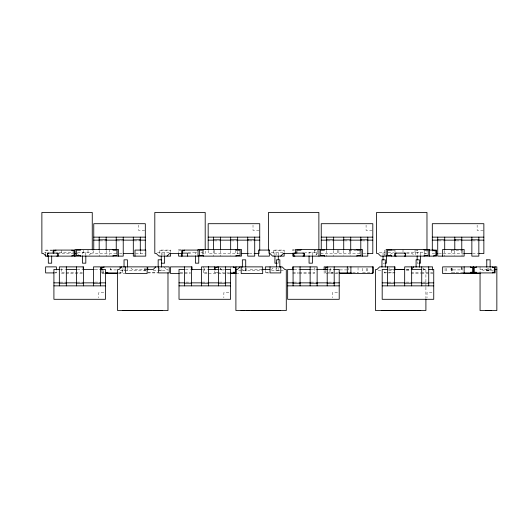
<?xml version="1.0" encoding="UTF-8"?>
<svg xmlns="http://www.w3.org/2000/svg" width="523" height="523" viewBox="0 0 523 523"><rect width="100%" height="100%" fill="white"/><g stroke="black" fill="none" stroke-linecap="round" stroke-linejoin="round"><path stroke-width="0.39" stroke-dasharray="2.62 1.96" d="M89.237 255.047L90.852 253.439M202.715 254.511L203.787 253.439M271.444 269.561L273.058 267.953M315.853 255.047L317.468 253.439L316.186 253.439L316.186 252.766L304.935 252.766M390.361 254.511L391.439 253.439L393.826 253.439M424.493 254.511L425.565 253.439M144.734 230.421L138.595 230.421L138.595 225.197M259.153 230.421L253.014 230.421L253.014 225.197M372.226 230.421L366.087 230.421L366.087 225.197M483.285 230.421L477.146 230.421L477.146 225.197M99.958 240.874L105.391 240.874M117.021 240.874L122.454 240.874M134.084 240.874L139.523 240.874M214.371 240.874L219.81 240.874M231.441 240.874L237.651 240.874M249.281 240.874L253.936 240.874M327.444 240.874L332.883 240.874M344.513 240.874L350.724 240.874M362.354 240.874L367.009 240.874M438.503 240.874L443.935 240.874M456.344 240.874L461.776 240.874M472.635 240.874L478.068 240.874M180.997 249.471L178.611 249.471L178.611 252.432M294.416 249.471L292.828 249.471L292.828 252.432M52.542 250.079L45.632 250.079L45.632 255.453M178.611 250.21L180.997 250.21M292.828 250.21L294.416 250.21M45.632 250.752L52.542 250.752M159.848 250.752L170.596 250.752M273.392 250.752L284.139 250.752M349.246 250.752L356.156 250.752M391.923 250.752L394.996 250.752M451.434 250.752L462.182 250.752M196.635 252.589L195.393 252.589L195.393 255.034M44.56 252.766L46.168 252.766M59.027 252.766L73.495 252.766M77.515 252.766L89.57 252.766L89.57 253.439L92.257 253.439L92.257 250.223M157.495 252.766L169.557 252.766M188.045 252.766L196.883 252.766M200.904 252.766L202.512 252.766L202.512 253.439L205.199 253.439L205.199 250.223M271.176 252.766L283.231 252.766M379.273 252.766L385.15 252.72M388.118 252.766L393.747 252.766M406.606 252.766L424.29 252.766L424.29 253.439L426.977 253.439L426.977 251.027M57.517 253.439L73.436 253.439M187.966 253.439L190.352 253.439L191.961 255.047M406.561 253.439L412.131 253.439L413.739 255.047M116.315 253.57L93.761 253.57L93.761 250.412M119.538 253.57L121.957 253.57M135.647 253.57L145.316 253.57M239.593 253.57L208.174 253.57L208.174 250.412M249.262 253.57L253.289 253.57M359.916 253.57L321.246 253.57L321.246 251.203M363.139 253.57L366.362 253.57M434.724 253.57L432.305 253.57L432.305 251.203M438.751 253.57L462.92 253.57M472.583 253.57L478.225 253.57M418.413 263.174L417.171 263.174L417.171 260.729M277.805 263.2L278.295 263.2L278.295 260.781M383.098 263.2L384.281 263.2M60.361 269.43L65.198 269.43M77.28 269.43L82.111 269.43M95.003 269.43L99.03 269.43M185.462 269.43L190.294 269.43M202.381 269.43L207.213 269.43M219.294 269.43L224.132 269.43M294.103 269.43L298.934 269.43M311.015 269.43L315.853 269.43M328.738 269.43L332.765 269.43M388.628 269.43L393.466 269.43M406.351 269.43L410.378 269.43M423.27 269.43L427.298 269.43M146.76 269.561L132.437 269.561L130.822 267.953M261.892 269.561L250.752 269.561L249.138 267.953M393.544 269.561L390.361 269.561L388.746 267.953M406.279 269.561L410.261 269.561M480.055 269.561L494.163 269.561M116.446 269.901L110.268 269.901L110.268 268.384M223.942 269.901L220.183 269.901L220.183 268.384M339.904 269.901L347.161 269.901M120.277 270.234L146.8 270.234M153.232 270.234L165.288 270.234L165.288 269.561L167.981 269.561L167.981 271.973M238.593 270.234L261.899 270.234M271.548 270.234L283.603 270.234M378.201 270.234L381.417 270.234M388.648 270.234L393.473 270.234M406.332 270.234L410.352 270.234M493.346 270.234L482.742 270.234L482.742 268.221M159.417 270.28L161.529 270.28L161.529 267.861M279.785 270.28L276.484 270.28L276.484 267.861M486.769 270.28L490.129 270.28M124.879 270.411L124.036 270.411L124.036 267.966M126.906 270.411L127.396 270.411L127.396 267.966M54.85 272.248L56.386 272.248M147.754 272.248L157.737 272.248M265.331 272.248L269.168 272.248M352.672 272.248L358.046 272.248M362.746 272.248L371.193 272.248M384.248 272.248L394.996 272.248M451.434 272.248L462.182 272.248M61.707 272.79L82.412 272.79M180.102 272.79L190.457 272.79M206.997 272.79L204.558 272.79L204.558 268.351M292.828 272.79L298.398 272.79M299.195 272.79L314.323 272.79M411.071 272.79L420.629 272.79M421.42 272.79L432.573 272.79M54.85 272.921L56.386 272.921L56.386 270.653M101.266 272.921L103.953 272.921L103.953 272.248L101.933 272.248L101.933 270.685M118.46 272.921L122.761 272.921L122.761 268.384M147.754 272.921L157.737 272.921M229.316 272.921L214.535 272.921L214.535 270.653M269.168 272.921L265.331 272.921L265.331 270.653M338.296 272.921L329.961 272.921L329.961 268.384M394.996 272.921L384.248 272.921L384.248 270.653M82.412 273.529L61.707 273.529L61.707 268.351M104.744 273.529L102.423 273.529L102.423 270.568M118.433 273.529L124.945 273.529M180.102 273.529L190.457 273.529M207.075 273.529L203.199 273.529L203.199 266.874M208.625 273.529L217.581 273.529M218.398 273.529L229.793 273.529M236.304 273.529L239.56 273.529M292.828 273.529L298.398 273.529M299.195 273.529L314.323 273.529L314.323 266.874M337.701 273.529L324.129 273.529L324.129 270.568M411.071 273.529L420.629 273.529M421.42 273.529L432.573 273.529L432.573 270.568M60.119 282.126L65.552 282.126M77.182 282.126L82.614 282.126M95.023 282.126L99.684 282.126M185.992 282.126L189.875 282.126M202.277 282.126L206.938 282.126M219.346 282.126L224.001 282.126M293.854 282.126L298.509 282.126M310.917 282.126L315.578 282.126M328.758 282.126L332.641 282.126M388.386 282.126L393.819 282.126M406.227 282.126L410.882 282.126M423.29 282.126L427.173 282.126M103.737 292.579L98.755 292.579L98.755 297.803M228.839 292.579L223.857 292.579L223.857 297.803M337.472 292.579L332.497 292.579L332.497 297.803M432.005 292.579L427.023 292.579L427.023 297.803M422.878 267.953L424.493 269.561M163.882 266.874L166.569 269.561M77.411 253.439L78.489 254.511M490.129 267.861L490.129 270.411L486.769 270.411L486.769 267.861M488.449 268.221L488.489 272.045M487.129 268.351L487.129 272.045M480.055 266.874L480.055 271.973M462.182 250.079L462.182 255.453M462.182 267.547L462.182 272.921M461.776 250.419L461.776 255.322M461.776 266.874L461.776 269.901L451.029 269.901L451.029 268.384M461.443 267.214L461.443 269.561L460.436 269.901M454.794 250.419L454.794 255.322M454.526 272.248L454.526 272.921M452.506 268.332L452.506 272.248M452.375 269.901L451.369 269.561L451.369 267.992M451.833 268.384L451.833 272.921M451.434 250.079L451.434 254.668M451.434 268.332L451.434 272.921M446.42 268.351L446.42 272.79M445.066 268.351L445.066 273.529M444.713 250.419L444.713 256.126M425.905 286.441L425.905 269.561L423.218 269.561L423.218 270.234M425.905 287.238L425.905 298.489M424.506 250.955L424.506 254.649M420.525 255.034L420.525 252.589L417.171 252.589L417.171 255.034M417.707 250.079L417.707 250.752L415.687 250.752L415.687 254.668M415.02 250.079L415.02 254.616M403.011 249.471L403.011 252.432M394.996 250.079L394.996 252.348M384.719 253.439L384.719 254.779M384.248 250.079L384.248 256.126M383.039 252.72L383.039 255.139M367.551 268.351L367.551 272.79M366.198 268.351L366.198 272.79M362.746 268.332L362.746 272.921M359.994 250.752L359.994 254.668M358.046 267.547L358.046 272.921M350.724 250.419L350.724 255.322M349.246 250.079L349.246 254.668M348.508 268.384L348.508 269.901M343.735 250.419L343.735 255.322M338.884 250.21L338.884 254.649M337.525 250.21L337.525 254.649M333.654 250.419L333.654 256.126M332.648 272.921L332.648 272.248L330.634 272.248L330.634 268.332M329.562 273.529L329.562 272.79L325.489 272.79L325.489 270.568M326.672 250.419L326.672 256.126M317.33 250.079L317.33 254.616M316.657 254.668L316.657 250.752L314.643 250.752L314.643 250.079M314.323 250.21L314.323 254.649M312.427 255.034L312.427 252.589L309.067 252.589L309.067 255.034M284.139 252.348L284.139 250.079L273.392 250.079L273.392 256.126M278.295 252.72L278.295 255.139M278.164 268.221L278.164 269.561M276.615 253.439L276.615 254.779M276.079 268.332L276.079 272.248M274.935 252.72L274.935 255.139M268.489 251.027L268.489 253.439M259.735 251.203L259.735 253.57M246.621 268.351L246.621 272.79M245.712 267.966L245.712 270.411L242.352 270.411L242.352 267.966M245.261 268.351L245.261 272.79M237.651 251.236L237.651 254.518M235.821 250.21L235.821 254.649M230.663 250.419L230.663 255.322M230.597 267.214L230.597 268.776M221.523 269.901L220.516 269.561L220.516 267.992M220.582 250.419L220.582 256.126M217.228 272.921L217.228 272.248L215.208 272.248L215.208 270.685M214.319 250.21L214.319 254.649M213.6 250.419L213.6 256.126M203.251 250.837L203.251 254.616M202.578 250.752L202.578 254.668M170.596 252.348L170.596 250.079L159.848 250.079L159.848 256.126M164.621 252.72L164.621 255.139M162.941 253.439L162.941 254.779M161.261 252.72L161.261 255.139M159.848 268.221L159.848 269.561M145.839 268.351L145.839 272.79M144.485 268.351L144.485 272.79M140.295 251.236L140.295 255.322M122.088 268.332L122.088 272.248L120.074 272.248L120.074 272.921M116.243 251.236L116.243 254.518M111.608 269.901L110.601 269.561L110.601 267.992M109.51 249.471L109.51 254.649M106.169 250.419L106.169 256.126M103.776 270.568L103.776 272.79M99.18 250.419L99.18 256.126M88.008 250.21L88.008 254.649M85.811 255.034L85.811 252.589L82.451 252.589L82.451 255.034M83.209 250.21L83.209 254.649M61.707 250.21L61.707 254.649"/><path stroke-width="0.78" d="M121.689 266.874L119.002 269.561L117.59 269.561L117.59 310.544L167.981 310.544L167.981 272.777M155.815 266.874L153.128 269.561L146.76 269.561M166.968 256.126L169.655 253.439L182.39 253.439M239.998 266.874L237.311 269.561L235.899 269.561L235.899 310.544L286.29 310.544L286.29 269.561L284.878 269.561L282.191 266.874L265.331 266.874L265.331 269.901M280.648 256.126L283.335 253.439L293.684 253.439M411.594 269.025L413.739 266.874M93.761 237.141L145.316 237.141M208.174 237.141L259.735 237.141M321.246 237.141L372.807 237.141M432.305 237.141L483.86 237.141M99.18 239.828L106.169 239.828M116.243 239.828L123.232 239.828M133.313 239.828L140.295 239.828M213.6 239.828L220.582 239.828M230.663 239.828L237.651 239.828M247.725 239.828L254.714 239.828M326.672 239.828L333.654 239.828M343.735 239.828L350.724 239.828M360.798 239.828L367.787 239.828M437.725 239.828L444.713 239.828M454.794 239.828L461.776 239.828M471.857 239.828L478.846 239.828M93.761 240.135L99.396 240.135M105.842 240.135L116.315 240.135M123.565 240.135L133.234 240.135M139.68 240.135L145.316 240.135M208.174 240.135L213.815 240.135M220.261 240.135L230.735 240.135M237.174 240.135L248.458 240.135M254.093 240.135L259.735 240.135M321.246 240.135L326.888 240.135M333.334 240.135L343.807 240.135M351.057 240.135L361.53 240.135M367.166 240.135L372.807 240.135M432.305 240.135L437.947 240.135M444.387 240.135L455.67 240.135M461.306 240.135L471.779 240.135M479.029 240.135L483.86 240.135M198.145 250.079L181.749 250.079L181.749 256.126M428.991 250.079L436.515 250.079L436.515 256.126L380.685 256.126L377.998 253.439L376.586 253.439L376.586 212.456L426.977 212.456L426.977 249.419M74.227 253.439L75.822 253.439M123.565 253.57L133.234 253.57M241.208 253.57L248.458 253.57M254.093 253.57L258.924 253.57M367.166 253.57L372.807 253.57L372.807 223.7L321.246 223.7L321.246 249.621M436.332 253.57L437.947 253.57M463.724 253.57L471.779 253.57M479.029 253.57L483.86 253.57L483.86 223.7L432.305 223.7L432.305 250.412M486.769 259.826L490.129 259.8L490.129 267.155M419.283 263.174L420.525 263.174L420.525 255.845M161.319 263.2L164.621 263.2L164.621 255.943M277.053 263.2L274.935 263.2L274.935 255.943M385.15 263.2L386.399 263.2L386.399 255.943M327.934 267.613L325.489 267.613L325.489 269.829M59.557 269.43L53.915 269.43L53.915 299.3L105.476 299.3L105.476 269.43L99.834 269.43M66.003 269.43L76.476 269.43M82.922 269.43L94.199 269.43M184.658 269.43L179.016 269.43L179.016 299.3L230.578 299.3L230.578 269.43L224.936 269.43M191.098 269.43L201.571 269.43M208.017 269.43L218.49 269.43M293.292 269.43L287.657 269.43L287.657 299.3L339.211 299.3L339.211 269.43L333.576 269.43M299.738 269.43L310.211 269.43M316.657 269.43L327.934 269.43M387.824 269.43L382.182 269.43L382.182 299.3L433.744 299.3L433.744 269.43L428.912 269.43M394.27 269.43L404.743 269.43M411.189 269.43L421.662 269.43M261.892 269.561L269.848 269.561M394.342 269.561L404.684 269.561M494.836 269.561L496.85 269.561M105.404 272.79L107.849 272.79L107.849 273.529M54.078 272.921L45.632 272.921L45.632 266.874L56.386 266.874L56.386 269.901M105.561 272.921L117.655 272.921M230.127 272.921L236.036 272.921L236.036 266.874M339.1 272.921L351.463 272.921M371.964 272.921L373.5 272.921L373.5 266.874L324.129 266.874L324.129 269.829M463.391 272.921L473.335 272.921L473.335 266.874M105.522 273.529L117.616 273.529M179.304 273.529L170.55 273.529L170.55 266.874L192.046 266.874L192.046 269.829M230.61 273.529L236.304 273.529M339.329 273.529L372.409 273.529L372.409 266.874M480.617 273.529L442.648 273.529L442.648 266.874L496.85 266.874L496.85 310.544L480.055 310.544L480.055 272.777M53.915 282.865L59.557 282.865M66.003 282.865L76.476 282.865M82.922 282.865L94.199 282.865M99.834 282.865L105.476 282.865M179.016 282.865L184.658 282.865M191.098 282.865L201.571 282.865M208.017 282.865L218.49 282.865M224.936 282.865L230.578 282.865M287.657 282.865L293.292 282.865M299.738 282.865L310.211 282.865M316.657 282.865L327.934 282.865M333.576 282.865L339.211 282.865M382.182 282.865L387.824 282.865M394.27 282.865L404.743 282.865M411.189 282.865L421.662 282.865M428.912 282.865L433.744 282.865M59.341 283.172L66.329 283.172M76.404 283.172L83.392 283.172M93.467 283.172L100.455 283.172M184.436 283.172L191.425 283.172M201.505 283.172L208.494 283.172M218.568 283.172L225.557 283.172M293.076 283.172L300.065 283.172M310.139 283.172L317.128 283.172M327.208 283.172L334.197 283.172M387.608 283.172L394.597 283.172M404.671 283.172L411.66 283.172M421.734 283.172L428.723 283.172M53.915 285.859L105.476 285.859M179.016 285.859L230.578 285.859M287.657 285.859L339.211 285.859M382.182 285.859L433.744 285.859M122.781 310.57L126.488 310.57M127.874 310.57L131.58 310.57M132.96 310.57L136.666 310.57M137.327 310.57L142.348 310.57M142.681 310.57L147.342 310.57M148.244 310.57L151.951 310.57M153.337 310.57L157.044 310.57M158.43 310.57L162.13 310.57M241.09 310.57L244.797 310.57M246.189 310.57L249.889 310.57M251.275 310.57L254.982 310.57M255.636 310.57L260.663 310.57M260.99 310.57L265.658 310.57M266.56 310.57L270.26 310.57M271.653 310.57L275.353 310.57M276.739 310.57L280.446 310.57M381.359 310.57L385.065 310.57M386.451 310.57L390.151 310.57M391.544 310.57L395.244 310.57M396.153 310.57L400.814 310.57M401.141 310.57L406.168 310.57M406.822 310.57L410.529 310.57M411.915 310.57L415.622 310.57M417.008 310.57L420.714 310.57M485.403 310.57L491.025 310.57M269.901 253.439L272.588 256.126L284.139 256.126L284.139 253.099M45.972 256.126L43.285 253.439L41.873 253.439L41.873 212.456L92.257 212.456L92.257 249.419M495.104 266.874L495.104 272.921L473.603 272.921L473.603 266.874M492.418 266.874L492.418 267.547L494.431 267.547L494.431 272.248L492.418 272.248L492.418 272.921M486.769 259.8L486.769 267.155M478.846 237.141L478.846 256.126L471.857 256.126L471.857 237.141M476.29 266.874L476.29 267.547L474.276 267.547L474.276 272.248L476.29 272.248L476.29 272.921M470.648 266.874L470.648 267.547L472.661 267.547L472.661 272.248L470.648 272.248L470.648 272.921M464.149 266.874L464.149 273.529M461.776 237.141L461.776 249.706M454.794 237.141L454.794 249.706M444.713 237.141L444.713 249.706M442.648 256.126L442.648 249.471L464.149 249.471L464.149 256.126L437.725 256.126L437.725 237.141M433.829 250.079L433.829 250.752L435.849 250.752L435.849 255.453L433.829 255.453L433.829 256.126M432.573 269.829L432.573 266.874L404.671 266.874L404.671 285.859M429.579 256.126L429.579 249.471L386.164 249.471L386.164 256.126M428.723 266.874L428.723 285.859M425.905 299.293L425.905 310.544L375.514 310.544L375.514 269.561L376.926 269.561L379.613 266.874L394.996 266.874L394.996 269.901M424.153 249.471L424.153 250.21L428.226 250.21L428.226 255.387L424.153 255.387L424.153 256.126M421.734 266.874L421.734 285.859M419.453 267.155L419.453 259.826L416.092 259.826L416.092 267.155M417.171 255.845L417.171 259.918M411.66 266.874L411.66 285.859M405.613 256.126L405.613 253.099L394.865 253.099L394.865 256.126M404.266 253.099L405.279 253.439L405.279 255.786L404.266 256.126M396.205 253.099L395.198 253.439L395.198 255.786L396.205 256.126M394.597 266.874L394.597 285.859M391.59 249.471L391.59 250.21L387.517 250.21L387.517 255.387L391.59 255.387L391.59 256.126M387.608 266.874L387.608 285.859M385.32 267.057L385.32 259.8L381.96 259.8L381.96 267.057M383.039 255.943L383.039 259.977M367.787 237.141L367.787 256.126L292.828 256.126L292.828 253.171M362.4 256.126L362.4 249.471L295.462 249.471L295.462 253.171M360.798 237.141L360.798 249.706M356.967 249.471L356.967 250.21L361.04 250.21L361.04 255.387L356.967 255.387L356.967 256.126M350.907 266.874L350.907 273.529M350.724 237.141L350.724 249.706M347.298 266.874L347.298 272.921M343.735 237.141L343.735 249.706M334.197 266.874L334.197 285.859M333.654 237.141L333.654 249.706M327.208 266.874L327.208 285.859M326.672 237.141L326.672 249.706M324.404 249.471L324.404 250.21L320.331 250.21L320.331 255.387L324.404 255.387L324.404 256.126M318.978 249.471L318.978 256.126M318.873 249.419L318.873 212.456L268.489 212.456L268.489 250.223M317.128 285.859L317.128 266.874L292.828 266.874L292.828 269.829M312.427 255.845L312.427 263.174L309.067 263.174L309.067 255.845M310.139 266.874L310.139 285.859M304.294 256.126L304.294 253.099L293.547 253.099L293.547 256.126M302.954 253.099L303.961 253.439L303.961 255.786L302.954 256.126M300.888 249.471L300.888 250.21L296.822 250.21L296.822 253.171M300.065 266.874L300.065 285.859M294.894 253.099L293.88 253.439L293.88 255.786L294.894 256.126M293.076 266.874L293.076 285.859M280.779 266.874L280.779 272.921L270.031 272.921L270.031 266.874M279.844 267.057L279.844 259.8L276.484 259.8L276.484 267.057M278.295 255.943L278.295 259.977M259.735 250.412L259.735 223.7L208.174 223.7L208.174 249.621M254.714 237.141L254.714 256.126L247.725 256.126L247.725 237.141M245.712 267.155L245.712 259.826L242.352 259.826L242.352 267.155M241.195 266.874L241.195 273.529L262.69 273.529L262.69 266.874L201.505 266.874L201.505 285.859M237.651 237.141L237.651 249.706M236.036 249.471L236.036 250.21L240.109 250.21L240.109 255.387L236.036 255.387L236.036 256.126M233.35 266.874L233.35 267.547L235.363 267.547L235.363 272.248L233.35 272.248L233.35 272.921M230.663 237.141L230.663 249.706M225.557 266.874L225.557 285.859M220.582 237.141L220.582 249.706M218.568 266.874L218.568 285.859M217.228 266.874L217.228 267.547L215.208 267.547L215.208 269.901M214.535 266.874L214.535 269.901M213.6 237.141L213.6 249.706M208.625 266.874L208.625 267.613M208.494 266.874L208.494 285.859M205.199 249.419L205.199 212.456L154.808 212.456L154.808 253.439L156.22 253.439L158.907 256.126L170.596 256.126L170.596 253.099M203.473 249.471L203.473 250.21L199.4 250.21L199.4 255.387L203.473 255.387L203.473 256.126M198.747 255.845L198.747 263.174L195.393 263.174L195.393 255.845M198.04 256.126L198.04 249.471L241.463 249.471L241.463 256.126L178.611 256.126L178.611 253.171M191.425 266.874L191.425 285.859M187.463 256.126L187.463 253.099L182.089 253.099L182.089 256.126M184.436 250.079L184.436 250.752L182.422 250.752L182.422 253.099M184.436 266.874L184.436 285.859M161.529 267.057L161.529 259.8L158.168 259.8L158.168 267.057M161.261 255.943L161.261 259.977M158.508 266.874L158.508 272.921L169.256 272.921L169.256 266.874L147.754 266.874L147.754 269.901M145.316 250.412L145.316 223.7L93.761 223.7L93.761 249.621M140.295 237.141L140.295 250.504M134.993 256.126L134.993 250.079L145.74 250.079L145.74 256.126L133.313 256.126L133.313 237.141M127.396 267.155L127.396 259.826L124.036 259.826L124.036 267.155M125.631 266.874L125.631 273.529L147.133 273.529L147.133 266.874L101.266 266.874L101.266 269.901M123.232 237.141L123.232 256.126L45.632 256.126L45.632 254.616M120.074 266.874L120.074 267.547M118.512 256.126L118.512 249.471L75.096 249.471L75.096 256.126M116.243 237.141L116.243 249.706M113.086 249.471L113.086 250.21L117.159 250.21L117.159 255.387L113.086 255.387L113.086 256.126M106.169 237.141L106.169 249.706M103.953 266.874L103.953 267.547L101.933 267.547L101.933 269.901M100.455 285.859L100.455 266.874L93.467 266.874L93.467 285.859M99.18 237.141L99.18 249.706M85.811 255.845L85.811 263.174L82.451 263.174L82.451 255.845M83.392 285.859L83.392 266.874L59.341 266.874L59.341 285.859M83.209 266.874L83.209 269.829M80.522 249.471L80.522 250.21L76.45 250.21L76.45 255.387L80.522 255.387L80.522 256.126M76.404 266.874L76.404 285.859M74.658 256.126L74.658 250.079L53.156 250.079L53.156 253.099M71.971 250.079L71.971 250.752L73.985 250.752L73.985 255.453L71.971 255.453L71.971 256.126M66.329 266.874L66.329 285.859M58.131 256.126L58.131 253.099L47.384 253.099L47.384 256.126M56.785 253.099L57.792 253.439L57.792 255.786L56.785 256.126M55.843 250.079L55.843 250.752L53.83 250.752L53.83 253.099M51.679 255.943L51.679 263.2L48.319 263.2L48.319 255.943M48.724 253.099L47.717 253.439L47.717 255.786L48.724 256.126M269.358 250.079L258.61 250.079L258.61 256.126L269.358 256.126L269.358 250.079"/></g></svg>
